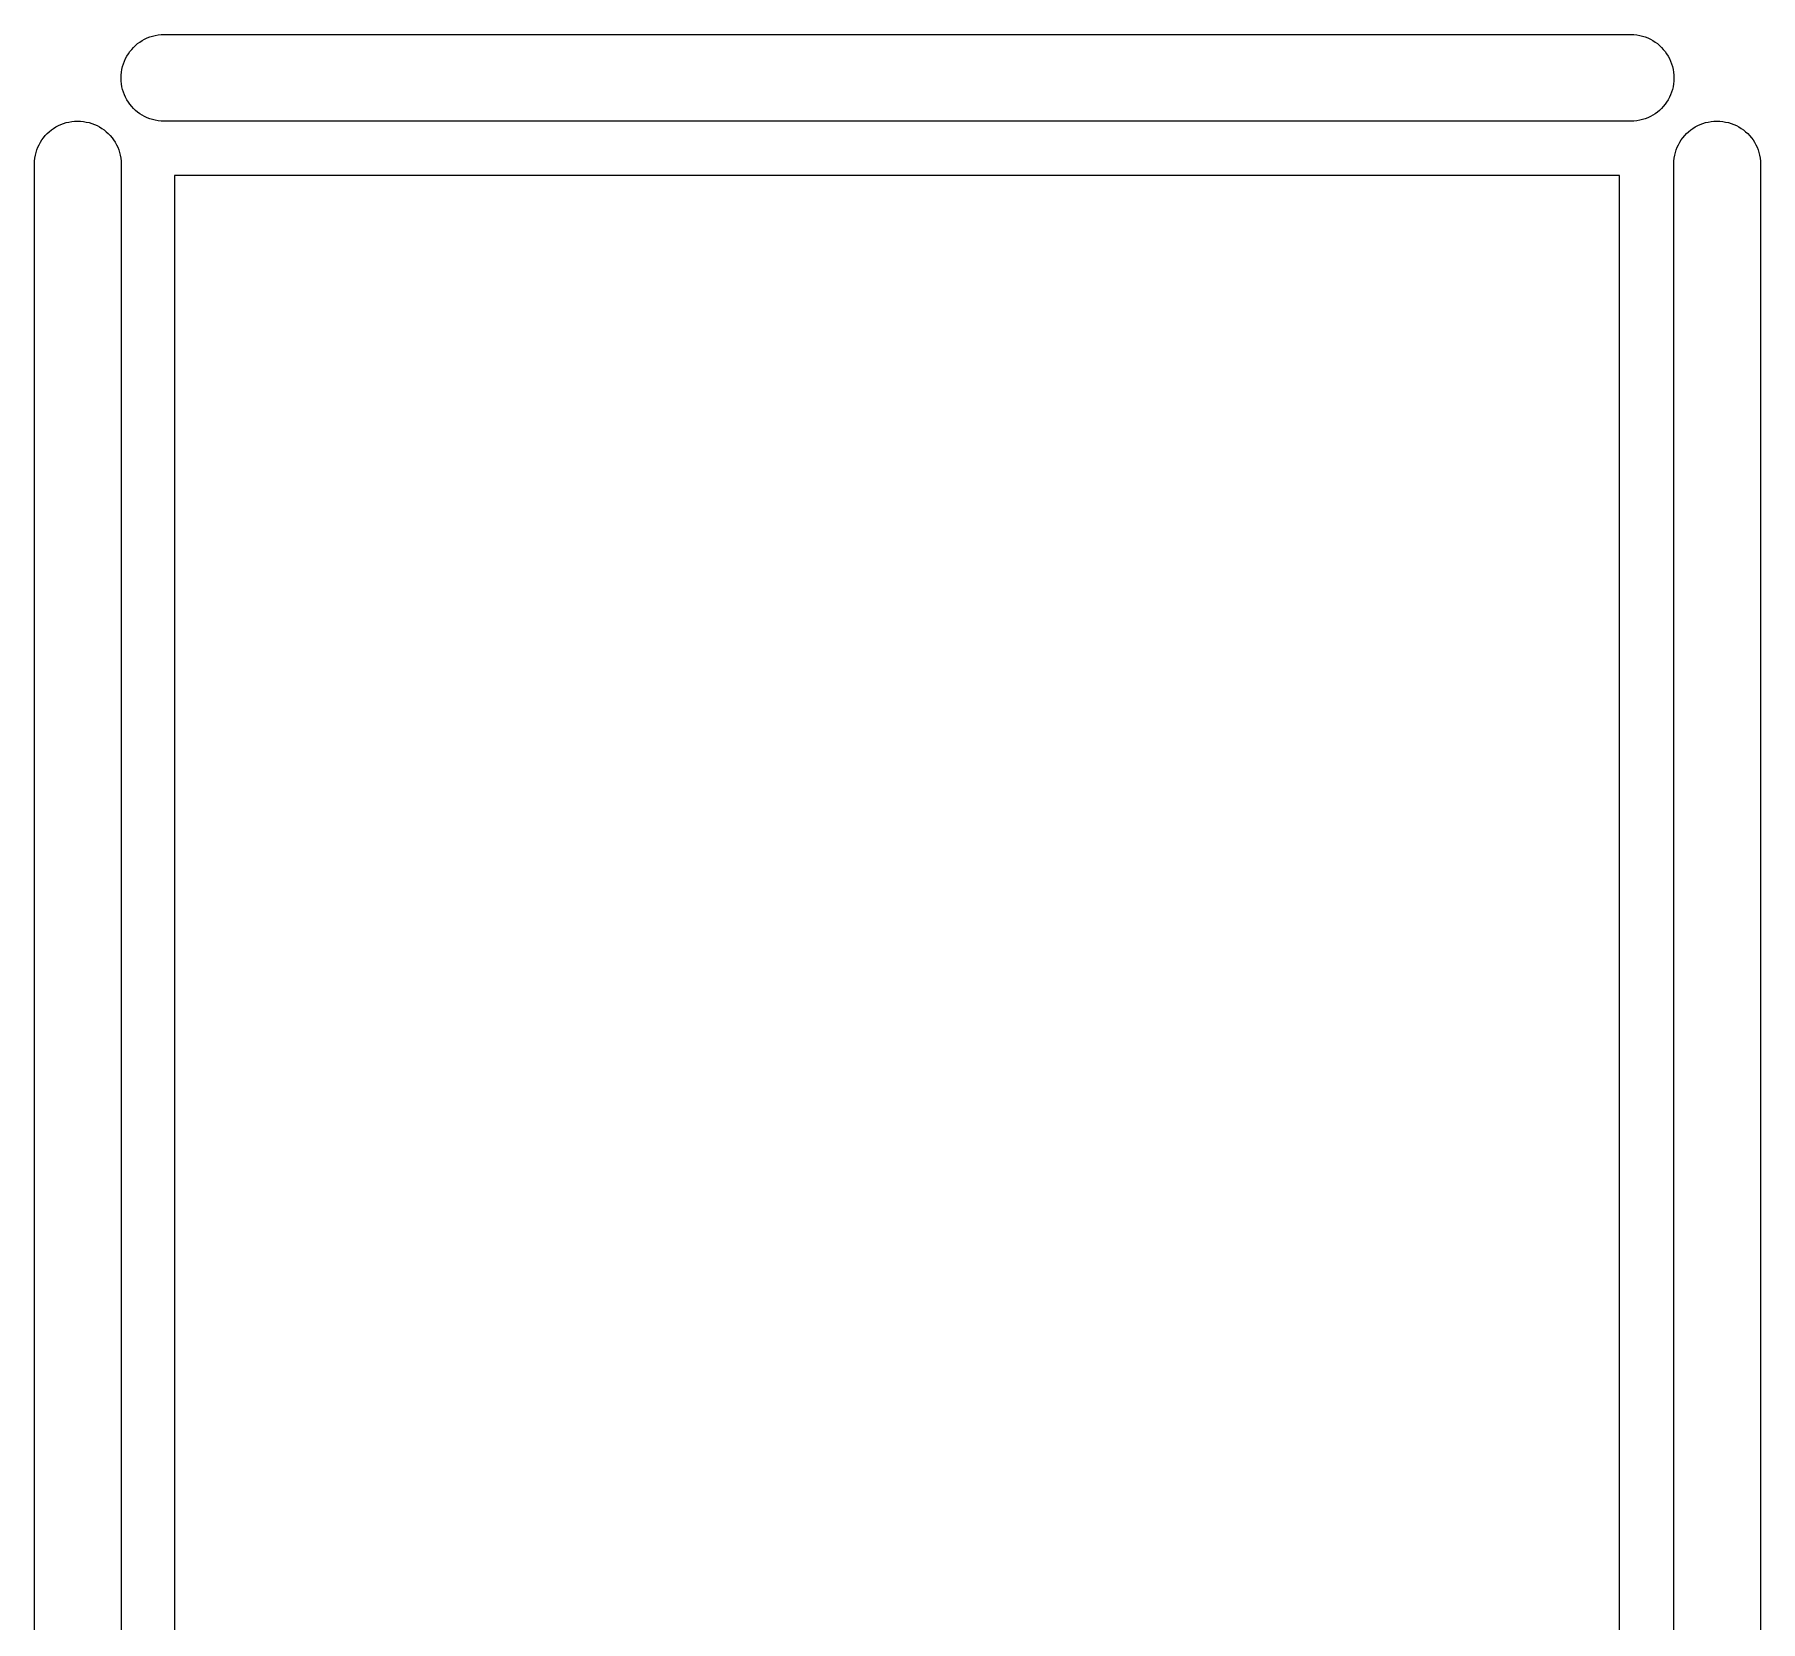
# Model space of a CAD drawing. Header units: metres. Extents: x 0 to 31.2, y 0 to 17.3.
# Drawn here: x 23.127 to 23.936, y 4.996 to 5.739 of the extents above; entities that cross this region are included whole.
import ezdxf

# ---------------------------------------------------------------- set-up
doc = ezdxf.new("R2010")
doc.units = ezdxf.units.M
doc.header["$MEASUREMENT"] = 0
doc.layers.add('Equipment Layer', color=7, linetype='CONTINUOUS', true_color=0xc20f8a)

msp = doc.modelspace()

# ---------------------------------------------------------------- linework, layer by layer
at = {"layer": 'Equipment Layer'}
for points in [[(23.16797, 5.71888), (23.16802, 5.72028), (23.16816, 5.72165), (23.16838, 5.723), (23.16868, 5.72432), (23.16907, 5.7256), (23.16953, 5.72684), (23.17007, 5.72804), (23.17068, 5.7292), (23.17136, 5.73032), (23.17211, 5.73138), (23.17292, 5.73239), (23.1738, 5.73334), (23.17473, 5.73424), (23.17572, 5.73507), (23.17676, 5.73584), (23.17785, 5.73655), (23.17899, 5.73718), (23.18018, 5.73773), (23.18141, 5.73821), (23.18267, 5.73861), (23.18398, 5.73893), (23.18532, 5.73915), (23.18669, 5.73929), (23.18808, 5.73934)], [(23.18808, 5.73934), (23.87529, 5.73934)], [(23.87529, 5.73934), (23.87669, 5.73929), (23.87806, 5.73915), (23.8794, 5.73893), (23.8807, 5.73861), (23.88197, 5.73821), (23.8832, 5.73773), (23.88438, 5.73718), (23.88553, 5.73655), (23.88662, 5.73584), (23.88766, 5.73507), (23.88865, 5.73424), (23.88958, 5.73334), (23.89046, 5.73239), (23.89127, 5.73138), (23.89202, 5.73032), (23.8927, 5.7292), (23.89331, 5.72804), (23.89385, 5.72684), (23.89431, 5.7256), (23.8947, 5.72432), (23.895, 5.723), (23.89522, 5.72165), (23.89536, 5.72028), (23.8954, 5.71888)], [(23.18808, 5.69877), (23.18669, 5.69882), (23.18532, 5.69896), (23.18398, 5.69919), (23.18267, 5.6995), (23.18141, 5.6999), (23.18018, 5.70038), (23.17899, 5.70093), (23.17785, 5.70156), (23.17676, 5.70225), (23.17572, 5.70301), (23.17473, 5.70384), (23.1738, 5.70473), (23.17292, 5.70567), (23.17211, 5.70667), (23.17136, 5.70771), (23.17068, 5.70881), (23.17007, 5.70995), (23.16953, 5.71112), (23.16907, 5.71234), (23.16868, 5.71359), (23.16838, 5.71488), (23.16816, 5.71619), (23.16802, 5.71752), (23.16797, 5.71888)], [(23.16797, 5.71888), (23.16797, 5.71888)], [(23.8954, 5.71888), (23.89536, 5.71752), (23.89522, 5.71619), (23.895, 5.71488), (23.8947, 5.71359), (23.89431, 5.71234), (23.89385, 5.71112), (23.89331, 5.70995), (23.8927, 5.70881), (23.89202, 5.70771), (23.89127, 5.70667), (23.89046, 5.70567), (23.88958, 5.70473), (23.88865, 5.70384), (23.88766, 5.70301), (23.88662, 5.70225), (23.88553, 5.70156), (23.88438, 5.70093), (23.8832, 5.70038), (23.88197, 5.6999), (23.8807, 5.6995), (23.8794, 5.69919), (23.87806, 5.69896), (23.87669, 5.69882), (23.87529, 5.69877)], [(23.12741, 5.67866), (23.12745, 5.68006), (23.12759, 5.68143), (23.12782, 5.68277), (23.12814, 5.68407), (23.12853, 5.68534), (23.12901, 5.68657), (23.12956, 5.68775), (23.13019, 5.68889), (23.13088, 5.68999), (23.13165, 5.69103), (23.13247, 5.69202), (23.13336, 5.69295), (23.1343, 5.69383), (23.1353, 5.69464), (23.13635, 5.69539), (23.13744, 5.69607), (23.13858, 5.69668), (23.13976, 5.69722), (23.14098, 5.69768), (23.14223, 5.69807), (23.14351, 5.69837), (23.14482, 5.69859), (23.14616, 5.69873), (23.14751, 5.69877)], [(23.14751, 5.69877), (23.14891, 5.69873), (23.15029, 5.69859), (23.15163, 5.69837), (23.15295, 5.69807), (23.15423, 5.69768), (23.15547, 5.69722), (23.15668, 5.69668), (23.15784, 5.69607), (23.15895, 5.69539), (23.16001, 5.69464), (23.16102, 5.69383), (23.16198, 5.69295), (23.16287, 5.69202), (23.16371, 5.69103), (23.16448, 5.68999), (23.16518, 5.68889), (23.16581, 5.68775), (23.16637, 5.68657), (23.16684, 5.68534), (23.16724, 5.68407), (23.16756, 5.68277), (23.16779, 5.68143), (23.16793, 5.68006), (23.16797, 5.67866)], [(23.14751, 5.69877), (23.14751, 5.69877)], [(23.87529, 5.69877), (23.18808, 5.69877)], [(23.8954, 5.67866), (23.89545, 5.68006), (23.89559, 5.68143), (23.89582, 5.68277), (23.89613, 5.68407), (23.89653, 5.68534), (23.89701, 5.68657), (23.89756, 5.68775), (23.89819, 5.68889), (23.89888, 5.68999), (23.89964, 5.69103), (23.90047, 5.69202), (23.90136, 5.69295), (23.9023, 5.69383), (23.9033, 5.69464), (23.90434, 5.69539), (23.90544, 5.69607), (23.90658, 5.69668), (23.90776, 5.69722), (23.90897, 5.69768), (23.91022, 5.69807), (23.91151, 5.69837), (23.91282, 5.69859), (23.91415, 5.69873), (23.91551, 5.69877)], [(23.91551, 5.69877), (23.91691, 5.69873), (23.91829, 5.69859), (23.91963, 5.69837), (23.92095, 5.69807), (23.92223, 5.69768), (23.92347, 5.69722), (23.92467, 5.69668), (23.92583, 5.69607), (23.92695, 5.69539), (23.92801, 5.69464), (23.92902, 5.69383), (23.92997, 5.69295), (23.93087, 5.69202), (23.93171, 5.69103), (23.93247, 5.68999), (23.93318, 5.68889), (23.93381, 5.68775), (23.93436, 5.68657), (23.93484, 5.68534), (23.93524, 5.68407), (23.93556, 5.68277), (23.93579, 5.68143), (23.93592, 5.68006), (23.93597, 5.67866)], [(23.91551, 5.69877), (23.91551, 5.69877)], [(23.12741, 4.72264), (23.12741, 5.67866)], [(23.16797, 5.67866), (23.16797, 4.72264)], [(23.8954, 4.72264), (23.8954, 5.67866)], [(23.93597, 5.67866), (23.93597, 4.72264)], [(23.87, 5.67337), (23.19302, 5.67337), (23.19302, 2.40559), (23.87, 2.40559), (23.87, 5.67337)]]:
    msp.add_lwpolyline(points, dxfattribs=at)

doc.saveas('drawing.dxf')
